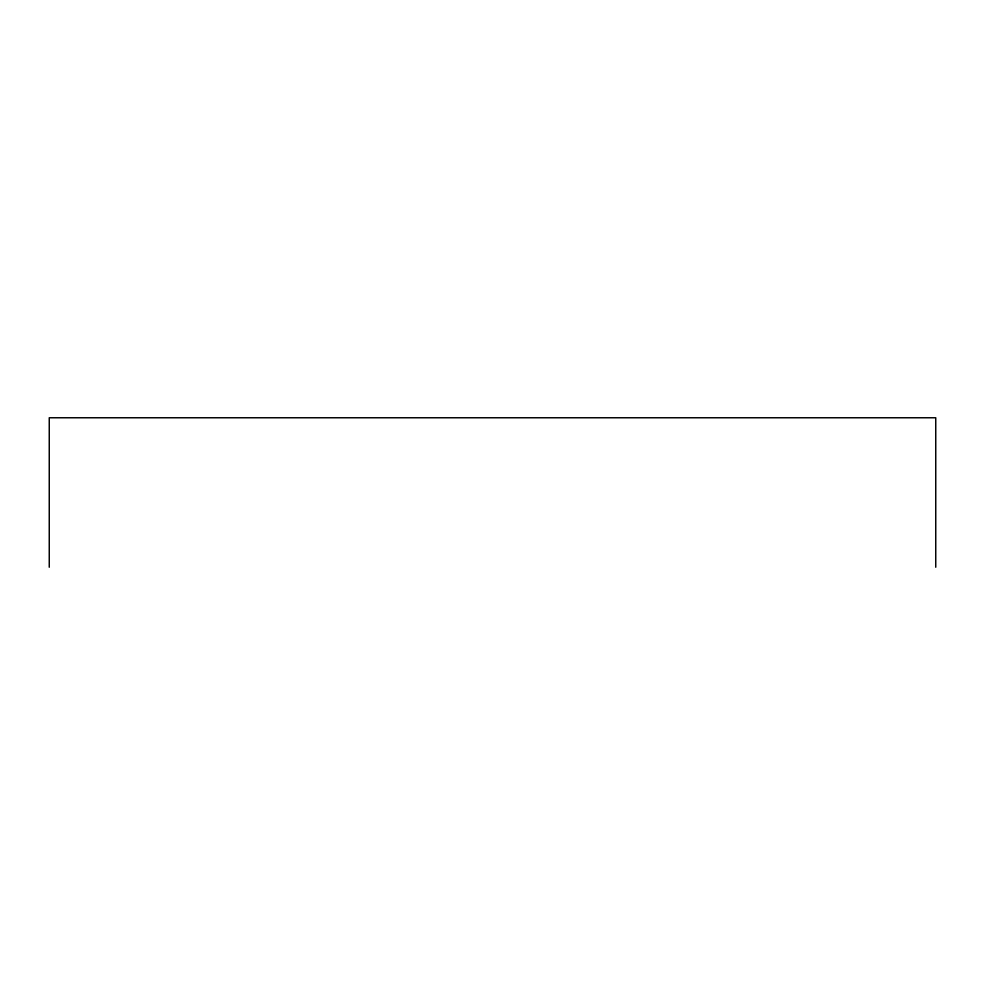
<?xml version="1.0" encoding="UTF-8"?>
<svg xmlns="http://www.w3.org/2000/svg" width="985" height="985" viewBox="0 0 985 985"><rect width="100%" height="100%" fill="white"/><g stroke="black" fill="none" stroke-linecap="round" stroke-linejoin="round"><path stroke-width="1.48" d="M935.75 567.237L935.75 417.763L49.25 417.763L49.25 567.237"/></g></svg>
